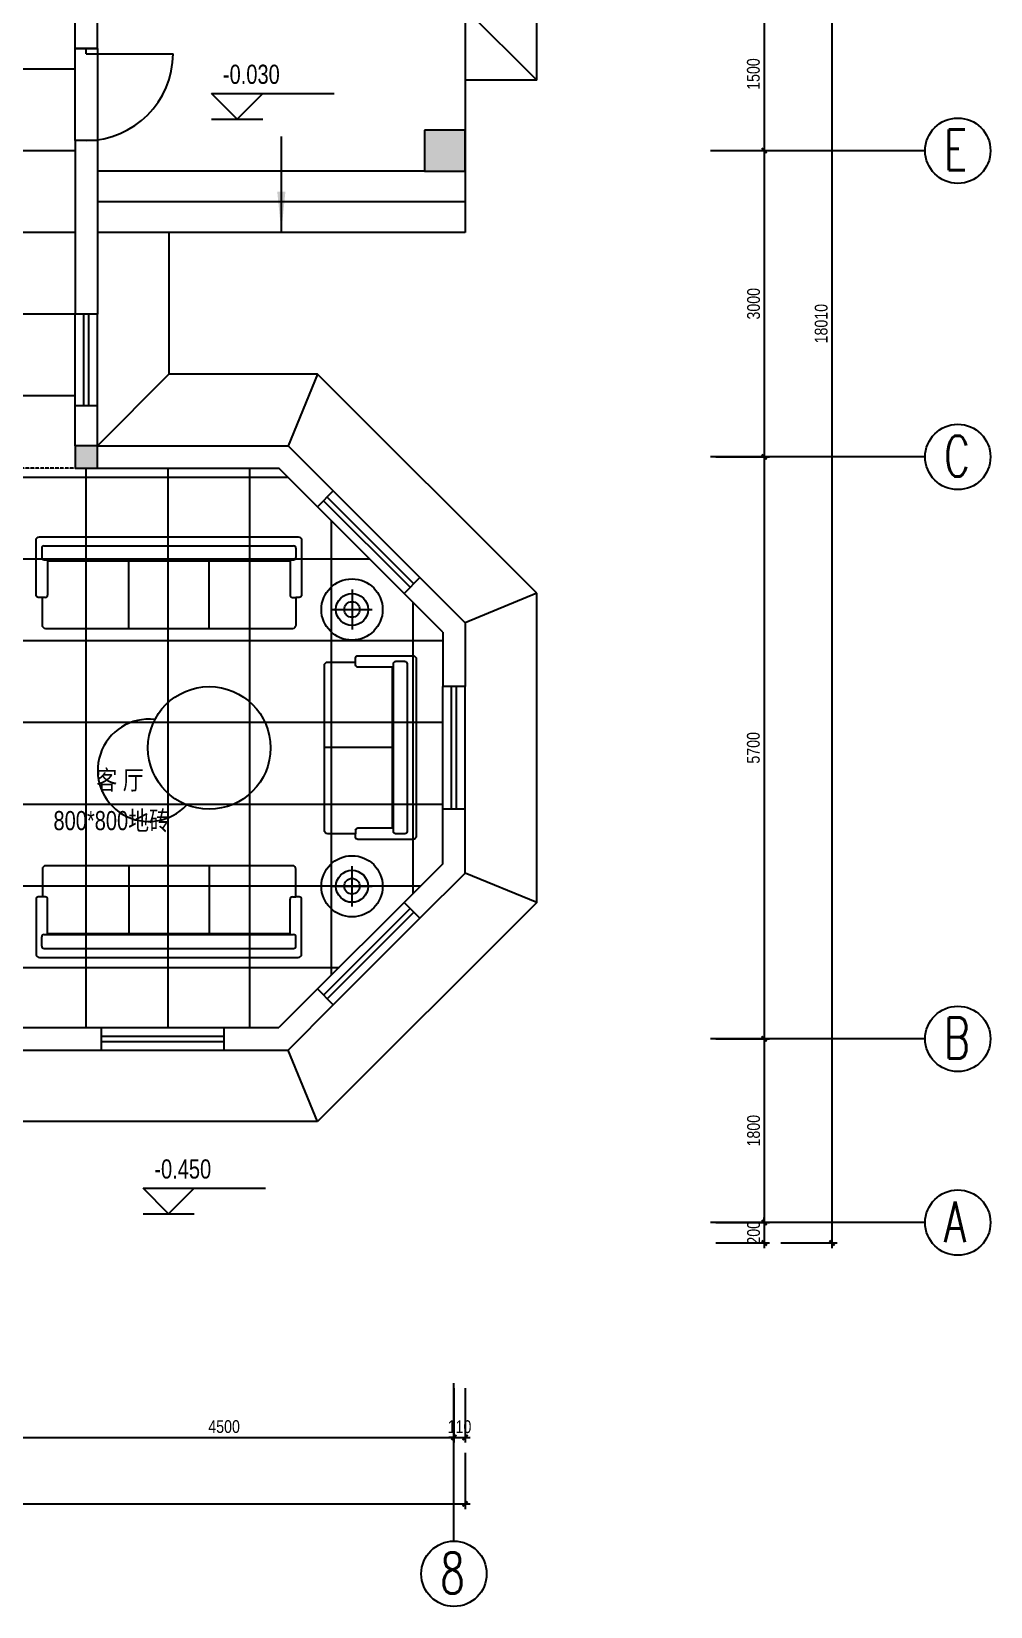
# Model space of a CAD drawing. Extents: x 160245 to 405305, y -111140 to 232735.
# Drawn here: x 174860 to 184248, y 206688 to 222116 of the extents above; entities that cross this region are included whole.
import ezdxf

# ---------------------------------------------------------------- set-up
doc = ezdxf.new("R2010")
doc.units = 0
doc.header["$LTSCALE"] = 10
doc.header["$MEASUREMENT"] = 0
doc.linetypes.add('DASH', pattern=[0.35, 0.25, -0.1])
doc.layers.get('Defpoints').update_dxf_attribs({"color": 229})
for name, color, linetype in [('Door 门', 107, 'Continuous'), ('P-Furniture 家具', 153, 'Continuous'), ('P-O wall 原始墙体', 245, 'Continuous'), ('P-o 原建筑尺寸', 8, 'Continuous'), ('P-Stair 楼梯（原建筑设备）', 159, 'Continuous'), ('P-Text  平面文字', 9, 'Continuous'), ('P-window 窗', 107, 'Continuous'), ('地面布置图', 250, 'Continuous')]:
    doc.layers.add(name, color=color, linetype=linetype)
doc.styles.add('1', font='simplex.shx', dxfattribs={"width": 0.8, "height": 3})
doc.styles.add('PDC DIM', font='PMingLiU-ExtB.ttf', dxfattribs={"width": 0.85})
doc.dimstyles.new('PDC-A2', dxfattribs={"dimscale": 0, "dimtxt": 2.5, "dimasz": 1, "dimexe": 1, "dimexo": 1, "dimgap": 0.7, "dimtad": 1, "dimdec": 0, "dimtxsty": 'PDC DIM', "dimblk": 'ARCHTICK', "dimcen": 1, "dimdle": 1, "dimclrd": 8, "dimclre": 8, "dimclrt": 9, "dimadec": 0, "dimazin": 0, "dimtfac": 1, "dimtdec": 0, "dimtix": 1, "dimtmove": 2, "dimatfit": 3, "dimldrblk": 'PDC A2 T R', "dimfxl": 10, "dimfxlon": 1, "dimarcsym": 0})

# ---------------------------------------------------------------- blocks, each defined once
blk = doc.blocks.new('_ArchTick')
at = {"color": 0, "linetype": 'ByBlock', "const_width": 0.4}
blk.add_lwpolyline([(-0.5, -0.5), (0.5, 0.5)], dxfattribs=at)
blk = doc.blocks.new('*D1384')
at = {"layer": 'Defpoints', "color": 0}
for p in [(181508, 222449), (181508, 220949), (182033, 220949)]:
    blk.add_point(p, dxfattribs=at)
at = {"layer": 'P-o 原建筑尺寸', "color": 8, "lineweight": -2}
for p, q in [((182033, 222499), (182033, 220899)), ((181558, 222449), (182083, 222449)), ((181558, 220949), (182083, 220949))]:
    blk.add_line(p, q, dxfattribs=at)
at = {"layer": 'P-o 原建筑尺寸', "color": 8, "lineweight": -2, "xscale": 50, "yscale": 50, "zscale": 50}
for p, rotation in [((182033, 222449), 90), ((182033, 220949), 270)]:
    blk.add_blockref('_ArchTick', p, dxfattribs=dict(at, rotation=rotation))
at = {"layer": 'P-o 原建筑尺寸', "color": 9, "insert": (181927, 221699), "char_height": 125, "attachment_point": 5, "rotation": 90, "style": 'PDC DIM'}
blk.add_mtext('1500', dxfattribs=at)
blk = doc.blocks.new('PDC A2 T R')
at = {"color": 0, "linetype": 'ByBlock'}
blk.add_line((0, 0), (-2, 0), dxfattribs=at)
for points in [[(-2.15, 0.89), (-1.49, 1.35), (-0.6, 0), (0, 0)], [(-2.15, -0.89), (-1.49, -1.35), (-0.6, 0), (0, 0)]]:
    blk.add_solid(points, dxfattribs=at)
blk = doc.blocks.new('*D1385')
at = {"layer": 'Defpoints', "color": 0}
for p in [(181508, 220949), (181508, 217949), (182033, 217949)]:
    blk.add_point(p, dxfattribs=at)
at = {"layer": 'P-o 原建筑尺寸', "color": 8, "lineweight": -2}
for p, q in [((181558, 220949), (182083, 220949)), ((182033, 220999), (182033, 217899)), ((181558, 217949), (182083, 217949))]:
    blk.add_line(p, q, dxfattribs=at)
at = {"layer": 'P-o 原建筑尺寸', "color": 8, "lineweight": -2, "xscale": 50, "yscale": 50, "zscale": 50}
for p, rotation in [((182033, 220949), 90), ((182033, 217949), 270)]:
    blk.add_blockref('_ArchTick', p, dxfattribs=dict(at, rotation=rotation))
at = {"layer": 'P-o 原建筑尺寸', "color": 9, "insert": (181929, 219449), "char_height": 125, "attachment_point": 5, "rotation": 90, "style": 'PDC DIM'}
blk.add_mtext('3000', dxfattribs=at)
blk = doc.blocks.new('*D1386')
at = {"layer": 'Defpoints', "color": 0}
for p in [(181508, 217949), (181508, 212249), (182033, 212249)]:
    blk.add_point(p, dxfattribs=at)
at = {"layer": 'P-o 原建筑尺寸', "color": 8, "lineweight": -2}
for p, q in [((182033, 217999), (182033, 212199)), ((181558, 217949), (182083, 217949)), ((181558, 212249), (182083, 212249))]:
    blk.add_line(p, q, dxfattribs=at)
at = {"layer": 'P-o 原建筑尺寸', "color": 8, "lineweight": -2, "xscale": 50, "yscale": 50, "zscale": 50}
for p, rotation in [((182033, 217949), 90), ((182033, 212249), 270)]:
    blk.add_blockref('_ArchTick', p, dxfattribs=dict(at, rotation=rotation))
at = {"layer": 'P-o 原建筑尺寸', "color": 9, "insert": (181927, 215099), "char_height": 125, "attachment_point": 5, "rotation": 90, "style": 'PDC DIM'}
blk.add_mtext('5700', dxfattribs=at)
blk = doc.blocks.new('*D1387')
at = {"layer": 'Defpoints', "color": 0}
for p in [(181508, 212249), (181508, 210449), (182033, 210449)]:
    blk.add_point(p, dxfattribs=at)
at = {"layer": 'P-o 原建筑尺寸', "color": 8, "lineweight": -2}
for p, q in [((182033, 212299), (182033, 210399)), ((181558, 212249), (182083, 212249)), ((181558, 210449), (182083, 210449))]:
    blk.add_line(p, q, dxfattribs=at)
at = {"layer": 'P-o 原建筑尺寸', "color": 8, "lineweight": -2, "xscale": 50, "yscale": 50, "zscale": 50}
for p, rotation in [((182033, 212249), 90), ((182033, 210449), 270)]:
    blk.add_blockref('_ArchTick', p, dxfattribs=dict(at, rotation=rotation))
at = {"layer": 'P-o 原建筑尺寸', "color": 9, "insert": (181929, 211349), "char_height": 125, "attachment_point": 5, "rotation": 90, "style": 'PDC DIM'}
blk.add_mtext('1800', dxfattribs=at)
blk = doc.blocks.new('*D1388')
at = {"layer": 'Defpoints', "color": 0}
for p in [(181508, 210449), (181508, 210249), (182033, 210249)]:
    blk.add_point(p, dxfattribs=at)
at = {"layer": 'P-o 原建筑尺寸', "color": 8, "lineweight": -2}
for p, q in [((181558, 210449), (182083, 210449)), ((182033, 210449), (182033, 210499)), ((182033, 210449), (182033, 210249)), ((181558, 210249), (182083, 210249)), ((182033, 210249), (182033, 210199))]:
    blk.add_line(p, q, dxfattribs=at)
at = {"layer": 'P-o 原建筑尺寸', "color": 8, "lineweight": -2, "xscale": 50, "yscale": 50, "zscale": 50}
for p, rotation in [((182033, 210449), 270), ((182033, 210249), 90)]:
    blk.add_blockref('_ArchTick', p, dxfattribs=dict(at, rotation=rotation))
at = {"layer": 'P-o 原建筑尺寸', "color": 9, "insert": (181929, 210349), "char_height": 125, "attachment_point": 5, "rotation": 90, "style": 'PDC DIM'}
blk.add_mtext('200', dxfattribs=at)
blk = doc.blocks.new('*D1390')
at = {"layer": 'Defpoints', "color": 0}
for p in [(181944, 228259), (181894, 210249), (182696, 210249)]:
    blk.add_point(p, dxfattribs=at)
at = {"layer": 'P-o 原建筑尺寸', "color": 8, "lineweight": -2}
for p, q in [((182196, 228259), (182746, 228259)), ((182696, 228309), (182696, 210199)), ((182196, 210249), (182746, 210249))]:
    blk.add_line(p, q, dxfattribs=at)
at = {"layer": 'P-o 原建筑尺寸', "color": 8, "lineweight": -2, "xscale": 50, "yscale": 50, "zscale": 50}
for p, rotation in [((182696, 228259), 90), ((182696, 210249), 270)]:
    blk.add_blockref('_ArchTick', p, dxfattribs=dict(at, rotation=rotation))
at = {"layer": 'P-o 原建筑尺寸', "color": 9, "insert": (182591, 219254), "char_height": 125, "attachment_point": 5, "rotation": 90, "style": 'PDC DIM'}
blk.add_mtext('18010', dxfattribs=at)
blk = doc.blocks.new('*D1412')
at = {"layer": 'Defpoints', "color": 0}
for p in [(174495, 208876), (178995, 208876), (178995, 208344)]:
    blk.add_point(p, dxfattribs=at)
at = {"layer": 'P-o 原建筑尺寸', "color": 8, "lineweight": -2}
for p, q in [((174495, 208826), (174495, 208294)), ((178995, 208826), (178995, 208294)), ((174445, 208344), (179045, 208344))]:
    blk.add_line(p, q, dxfattribs=at)
at = {"layer": 'P-o 原建筑尺寸', "color": 8, "lineweight": -2, "xscale": 50, "yscale": 50, "zscale": 50, "rotation": 180}
blk.add_blockref('_ArchTick', (174495, 208344), dxfattribs=at)
at = {"layer": 'P-o 原建筑尺寸', "color": 8, "lineweight": -2, "xscale": 50, "yscale": 50, "zscale": 50}
blk.add_blockref('_ArchTick', (178995, 208344), dxfattribs=at)
at = {"layer": 'P-o 原建筑尺寸', "color": 9, "insert": (176745, 208450), "char_height": 125, "attachment_point": 5, "style": 'PDC DIM'}
blk.add_mtext('4500', dxfattribs=at)
blk = doc.blocks.new('*D1413')
at = {"layer": 'Defpoints', "color": 0}
for p in [(178995, 208876), (179105, 208876), (179105, 208344)]:
    blk.add_point(p, dxfattribs=at)
at = {"layer": 'P-o 原建筑尺寸', "color": 8, "lineweight": -2}
for p, q in [((178995, 208826), (178995, 208294)), ((179105, 208826), (179105, 208294)), ((178995, 208344), (178945, 208344)), ((178995, 208344), (179105, 208344)), ((179105, 208344), (179155, 208344))]:
    blk.add_line(p, q, dxfattribs=at)
at = {"layer": 'P-o 原建筑尺寸', "color": 8, "lineweight": -2, "xscale": 50, "yscale": 50, "zscale": 50}
blk.add_blockref('_ArchTick', (178995, 208344), dxfattribs=at)
at = {"layer": 'P-o 原建筑尺寸', "color": 8, "lineweight": -2, "xscale": 50, "yscale": 50, "zscale": 50, "rotation": 180}
blk.add_blockref('_ArchTick', (179105, 208344), dxfattribs=at)
at = {"layer": 'P-o 原建筑尺寸', "color": 9, "insert": (179050, 208449), "char_height": 125, "attachment_point": 5, "style": 'PDC DIM'}
blk.add_mtext('110', dxfattribs=at)
blk = doc.blocks.new('*D1414')
at = {"layer": 'Defpoints', "color": 0}
for p in [(165385, 208567), (179105, 208567), (179105, 207693)]:
    blk.add_point(p, dxfattribs=at)
at = {"layer": 'P-o 原建筑尺寸', "color": 8, "lineweight": -2}
for p, q in [((165385, 208193), (165385, 207643)), ((179105, 208193), (179105, 207643)), ((165335, 207693), (179155, 207693))]:
    blk.add_line(p, q, dxfattribs=at)
at = {"layer": 'P-o 原建筑尺寸', "color": 8, "lineweight": -2, "xscale": 50, "yscale": 50, "zscale": 50, "rotation": 180}
blk.add_blockref('_ArchTick', (165385, 207693), dxfattribs=at)
at = {"layer": 'P-o 原建筑尺寸', "color": 8, "lineweight": -2, "xscale": 50, "yscale": 50, "zscale": 50}
blk.add_blockref('_ArchTick', (179105, 207693), dxfattribs=at)
at = {"layer": 'P-o 原建筑尺寸', "color": 9, "insert": (172245, 207798), "char_height": 125, "attachment_point": 5, "style": 'PDC DIM'}
blk.add_mtext('13720', dxfattribs=at)
blk = doc.blocks.new('frhghhh')
for p, q in [((0, 618), (0, 528)), ((1665, 640), (22, 640)), ((1688, 618), (1688, 528)), ((1688, 618), (1688, 528)), ((1665, 505), (22, 505)), ((56, 505), (56, 159)), ((1631, 505), (1631, 159)), ((1631, 505), (1631, 159)), ((1631, 505), (1631, 159)), ((1631, 505), (1631, 159)), ((34, 136), (0, 136)), ((1654, 136), (1682, 136))]:
    blk.add_line(p, q)
at = {"color": 8, "linetype": 'ByBlock'}
for p, q in [((1631, 495), (56, 495)), ((848, -170), (848, 495))]:
    blk.add_line(p, q, dxfattribs=at)
blk.add_lwpolyline([(1682, 136), (1721, 136, 0.414214), (1744, 159), (1744, 696, 0.414214), (1710, 730), (-22, 730, 0.198912), (-46, 720, 0.198912), (-56, 696), (-56, 159, 0.414214), (-34, 136), (0, 136), (0, -136, 0.414214), (34, -170), (1648, -170, 0.414214), (1682, -136), (1682, 136)], format="xyb")
for centre, start, end in [((22, 618), 90, 180), ((1665, 618), 0, 90), ((1665, 618), 0, 90), ((22, 528), 180, 270), ((1665, 528), 270, 0), ((1665, 528), 270, 0), ((34, 159), 270, 0), ((1654, 159), 180, 270)]:
    blk.add_arc(centre, 22.5, start, end)

msp = doc.modelspace()

# ---------------------------------------------------------------- hatches: boundary and pattern name
at = {"layer": '地面布置图'}
h = msp.add_hatch(dxfattribs=at)
h.set_pattern_fill('_USER', color=256, scale=800, style=0, double=1, pattern_type=0)
h.set_pattern_definition([(0, (172995.5, 218548.5), (0, 800), []), (90, (172995.5, 218548.5), (-800, 5e-14), [])])
h.paths.add_polyline_path([(171735.5, 217708.5), (171385.5, 217708.5), (171385.5, 218058.5), (171735.5, 218058.5)], flags=16)
h.paths.add_polyline_path([(174255.5, 217708.5), (174255.5, 218058.5), (174605.5, 218058.5), (174605.5, 217708.5)], flags=16)
h.paths.add_polyline_path([(171345.5, 218548.5), (171345.5, 221848.5), (174645.5, 221848.5), (174645.5, 218548.5)], flags=16)
h.paths.add_polyline_path([(171445.5, 218648.5), (171445.5, 221748.5), (174545.5, 221748.5), (174545.5, 218648.5)], flags=0)
h.paths.add_polyline_path([(171495.5, 218698.5), (171495.5, 221698.5), (174495.5, 221698.5), (174495.5, 218698.5)], flags=0)
h.paths.add_polyline_path([(175429.5, 214582.8), (176063.2, 214582.8), (176063.2, 214970.3), (175429.5, 214970.3)], flags=16)
h.paths.add_polyline_path([(170705.5, 220158.5), (170705.5, 212358.5), (171645.5, 212358.5), (171645.5, 212358.5), (173445.5, 212358.5), (174255.5, 212358.5), (174255.5, 212488.5), (174605.5, 212488.5), (174605.5, 212358.5), (177279.9, 212358.5), (177658.4, 212737), (178507, 213585.6), (178885.5, 213964.1), (178885.5, 216233), (177279.9, 217838.5), (175285.5, 217838.5), (175285.5, 222338.5), (166585.5, 222338.5), (166244.1, 222338.5), (165605.5, 221700), (165605.5, 220797.1), (166244.1, 220158.5), (167788.1, 220158.5), (167978.1, 220585), (167940.1, 220684), (168077.1, 220623), (168039.1, 220722), (168251.3, 221198.5), (169605.5, 221198.5), (169605.5, 220158.5)])
h.paths.add_polyline_path([(170139.5, 219938.5), (170485.5, 219938.5), (169205.5, 219938.5), (169508.7, 219938.5)], flags=17)

# ---------------------------------------------------------------- linework, layer by layer
at = {"layer": 'Door 门'}
for p, q in [((175395.5, 221898.5), (175395.5, 221948.5)), ((175395.5, 221898.5), (176245.5, 221898.5)), ((175505.5, 221948.5), (175505.5, 221048.5))]:
    msp.add_line(p, q, dxfattribs=at)
msp.add_arc((175395.5, 221898.5), 850, 270, 359.99999, dxfattribs=at)
at = {"layer": 'P-Furniture 家具', "color": 8, "linetype": 'DASH'}
msp.add_line((175285.5, 217838.5), (174605.5, 217838.5), dxfattribs=at)
at = {"layer": 'P-Furniture 家具'}
for p, q in [((174982.7, 217076.4), (177425.2, 217076.4)), ((174960.2, 217053.9), (174960.2, 216963.9)), ((174960.2, 217053.9), (174960.2, 216963.9)), ((174982.7, 216941.4), (177425.2, 216941.4)), ((175016.4, 216941.4), (175016.4, 216595.1)), ((175016.4, 216941.4), (175016.4, 216595.1)), ((175016.4, 216941.4), (175016.4, 216595.1)), ((175016.4, 216941.4), (175016.4, 216595.1)), ((175016.4, 216931.1), (177391.4, 216931.1)), ((177391.4, 216941.4), (177391.4, 216595.1)), ((177447.7, 217053.9), (177447.7, 216963.9)), ((174993.9, 216572.6), (174965.8, 216572.6)), ((177413.9, 216572.6), (177447.7, 216572.6)), ((174993.9, 213638.4), (174965.8, 213638.4)), ((175016.4, 213269.6), (175016.4, 213615.9)), ((175016.4, 213269.6), (175016.4, 213615.9)), ((175016.4, 213269.6), (175016.4, 213615.9)), ((175016.4, 213269.6), (175016.4, 213615.9)), ((177391.4, 213269.6), (177391.4, 213615.9)), ((177413.9, 213638.4), (177447.7, 213638.4)), ((174960.2, 213157.1), (174960.2, 213247.1)), ((174960.2, 213157.1), (174960.2, 213247.1)), ((174982.7, 213269.6), (177425.2, 213269.6)), ((175016.4, 213279.9), (177391.4, 213279.9)), ((177447.7, 213157.1), (177447.7, 213247.1)), ((174982.7, 213134.6), (177425.2, 213134.6))]:
    msp.add_line(p, q, dxfattribs=at)
at = {"layer": 'P-Furniture 家具', "color": 8, "linetype": 'ByBlock'}
for p, q in [((175813.7, 216266.4), (175813.7, 216931.1)), ((176599.8, 216266.4), (176599.8, 216931.1)), ((175813.7, 213944.6), (175813.7, 213279.9)), ((176599.8, 213944.6), (176599.8, 213279.9))]:
    msp.add_line(p, q, dxfattribs=at)
at = {"layer": 'P-Furniture 家具', "linetype": 'ByBlock'}
for p, q in [((177997.4, 216650.5), (177997.4, 216257.8)), ((177801.1, 216454.1), (178193.8, 216454.1)), ((177997.4, 213546.6), (177997.4, 213939.3)), ((177801.1, 213742.9), (178193.8, 213742.9))]:
    msp.add_line(p, q, dxfattribs=at)
at = {"layer": 'P-Furniture 家具'}
for points in [[(174965.8, 216572.6), (174926.4, 216572.6, -0.4142136), (174903.9, 216595.1), (174903.9, 217132.7, -0.4142136), (174937.7, 217166.4), (177470.2, 217166.4, -0.1989124), (177494.1, 217156.5, -0.1989124), (177503.9, 217132.7), (177503.9, 216595.1, -0.4142136), (177481.4, 216572.6), (177447.7, 216572.6), (177447.7, 216300.2, -0.4142136), (177413.9, 216266.4), (174999.6, 216266.4, -0.4142136), (174965.8, 216300.2), (174965.8, 216572.6)], [(174965.8, 213638.4), (174926.4, 213638.4, 0.4142136), (174903.9, 213615.9), (174903.9, 213078.3, 0.4142136), (174937.7, 213044.6), (177470.2, 213044.6, 0.1989124), (177494.1, 213054.5, 0.1989124), (177503.9, 213078.3), (177503.9, 213615.9, 0.4142136), (177481.4, 213638.4), (177447.7, 213638.4), (177447.7, 213910.8, 0.4142136), (177413.9, 213944.6), (174999.6, 213944.6, 0.4142136), (174965.8, 213910.8), (174965.8, 213638.4)]]:
    msp.add_lwpolyline(points, format="xyb", dxfattribs=at)
for centre in [(177997.4, 216454.1), (177997.4, 213742.9)]:
    msp.add_circle(centre, 300, dxfattribs=at)
at = {"layer": 'P-Furniture 家具', "linetype": 'ByBlock'}
for centre, radius in [((177997.4, 216454.1), 157), ((177997.4, 216454.1), 76.4), ((177997.4, 213742.9), 157), ((177997.4, 213742.9), 76.4)]:
    msp.add_circle(centre, radius, dxfattribs=at)
at = {"layer": 'P-Furniture 家具', "color": 251, "linetype": 'ByBlock'}
msp.add_circle((176599.8, 215098.5), 600, dxfattribs=at)
at = {"layer": 'P-Furniture 家具'}
for centre, start, end in [((174982.7, 217053.9), 90, 180), ((174982.7, 217053.9), 90, 180), ((177425.2, 217053.9), 0, 90), ((174982.7, 216963.9), 180, 270), ((174982.7, 216963.9), 180, 270), ((177425.2, 216963.9), 270, 0), ((174993.9, 216595.1), 270, 0), ((177413.9, 216595.1), 180, 270), ((174993.9, 213615.9), 0, 90), ((177413.9, 213615.9), 90, 180), ((174982.7, 213247.1), 90, 180), ((174982.7, 213247.1), 90, 180), ((177425.2, 213247.1), 0, 90), ((174982.7, 213157.1), 180, 270), ((174982.7, 213157.1), 180, 270), ((177425.2, 213157.1), 270, 0)]:
    msp.add_arc(centre, 22.5, start, end, dxfattribs=at)
at = {"layer": 'P-Furniture 家具', "color": 251, "linetype": 'ByBlock'}
msp.add_arc((176008.8, 214878.5), 501.3, 83.22503, 317.61696, dxfattribs=at)
at = {"layer": 'P-O wall 原始墙体'}
for p, q in [((175285.5, 221948.5), (175285.5, 222338.5)), ((175505.5, 221948.5), (175505.5, 222338.5)), ((175505.5, 221948.5), (175285.5, 221948.5)), ((178705.5, 221148.5), (178705.5, 220748.5)), ((179105.5, 221148.5), (178705.5, 221148.5)), ((178705.5, 221148.5), (178705.5, 220748.5)), ((179105.5, 220748.5), (179105.5, 221148.5)), ((175285.5, 221048.5), (175285.5, 219348.5)), ((175505.5, 221048.5), (175285.5, 221048.5)), ((175505.5, 221048.5), (175505.5, 219348.5)), ((178705.5, 220748.5), (179105.5, 220748.5)), ((175505.5, 219348.5), (175285.5, 219348.5)), ((175285.5, 218058.5), (175285.5, 218448.5)), ((175505.5, 218448.5), (175285.5, 218448.5)), ((175505.5, 218058.5), (175505.5, 218448.5)), ((175285.5, 218058.5), (175285.5, 217838.5)), ((175505.5, 218058.5), (175285.5, 218058.5)), ((175285.5, 218058.5), (175285.5, 217838.5)), ((175505.5, 218058.5), (177371.1, 218058.5)), ((175505.5, 217838.5), (175505.5, 218058.5)), ((177814, 217615.6), (177371.1, 218058.5)), ((175285.5, 217838.5), (175505.5, 217838.5)), ((175505.5, 217838.5), (177279.9, 217838.5)), ((177658.4, 217460), (177279.9, 217838.5)), ((177814, 217615.6), (177658.4, 217460)), ((178662.5, 216767), (178507, 216611.5)), ((179105.5, 216324.1), (178662.5, 216767)), ((178885.5, 216233), (178507, 216611.5)), ((179105.5, 216324.1), (179105.5, 215698.5)), ((178885.5, 216233), (178885.5, 215698.5)), ((179105.5, 215698.5), (178885.5, 215698.5)), ((178885.5, 213964.1), (178885.5, 214498.5)), ((179105.5, 214498.5), (178885.5, 214498.5)), ((179105.5, 213873), (179105.5, 214498.5)), ((178885.5, 213964.1), (178507, 213585.6)), ((179105.5, 213873), (178662.5, 213430)), ((178662.5, 213430), (178507, 213585.6)), ((177658.4, 212737), (177279.9, 212358.5)), ((177814, 212581.5), (177658.4, 212737)), ((177814, 212581.5), (177371.1, 212138.5)), ((174605.5, 212358.5), (175545.5, 212358.5)), ((175545.5, 212138.5), (175545.5, 212358.5)), ((176745.5, 212358.5), (177279.9, 212358.5)), ((176745.5, 212138.5), (176745.5, 212358.5)), ((174605.5, 212138.5), (175545.5, 212138.5)), ((176745.5, 212138.5), (177371.1, 212138.5))]:
    msp.add_line(p, q, dxfattribs=at)
for points in [[(178705.5, 221148.5), (179105.5, 221148.5), (178705.5, 220748.5), (179105.5, 220748.5)], [(175285.5, 218058.5), (175505.5, 218058.5), (175285.5, 217838.5), (175505.5, 217838.5)]]:
    msp.add_solid(points, dxfattribs=at)
at = {"layer": 'P-o 原建筑尺寸'}
for p, q in [((183607.9, 220948.5), (181507.9, 220948.5)), ((183607.9, 217948.5), (181507.9, 217948.5)), ((183607.9, 212248.5), (181507.9, 212248.5)), ((183607.9, 210448.5), (181507.9, 210448.5)), ((178995.5, 207328.4), (178995.5, 208876.3))]:
    msp.add_line(p, q, dxfattribs=at)
for centre in [(183927.9, 220948.5), (183927.9, 217948.5), (183927.9, 212248.5), (183927.9, 210448.5), (178995.5, 207008.4)]:
    msp.add_circle(centre, 320, dxfattribs=at)
at = {"layer": 'P-Stair 楼梯（原建筑设备）'}
for p, q in [((179805.5, 221638.5), (179805.5, 227458.5)), ((179105.5, 222338.5), (179105.5, 220148.5)), ((179105.5, 222338.5), (179805.5, 221638.5)), ((179805.5, 221638.5), (179105.5, 221638.5)), ((177305.5, 220148.5), (177305.5, 221088.3)), ((178705.5, 220748.5), (175505.5, 220748.5)), ((179105.5, 220448.5), (175505.5, 220448.5)), ((179105.5, 220148.5), (175505.5, 220148.5)), ((176205.5, 220148.5), (176205.5, 218758.5)), ((176205.5, 218758.5), (175505.5, 218058.5)), ((177661, 218758.5), (176205.5, 218758.5)), ((177661, 218758.5), (177371.1, 218058.5)), ((179805.5, 216614), (177661, 218758.5)), ((179805.5, 216614), (179105.5, 216324.1)), ((179805.5, 213583), (179805.5, 216614)), ((179805.5, 213583), (179105.5, 213873)), ((179805.5, 213583), (177661, 211438.5)), ((177661, 211438.5), (177371.1, 212138.5)), ((177661, 211438.5), (174605.5, 211438.5))]:
    msp.add_line(p, q, dxfattribs=at)
msp.add_solid([(177305.5, 220148.5), (177265.5, 220548.5), (177345.5, 220548.5)], dxfattribs=at)
at = {"layer": 'P-Text  平面文字'}
for p, q in [((176873.2, 221258.2), (176623.2, 221508.2)), ((176623.2, 221508.2), (177823.2, 221508.2)), ((177123.2, 221508.2), (176873.2, 221258.2)), ((176623.2, 221258.2), (177123.2, 221258.2)), ((176201.9, 210535.4), (175951.9, 210785.4)), ((175951.9, 210785.4), (177151.9, 210785.4)), ((176451.9, 210785.4), (176201.9, 210535.4)), ((175951.9, 210535.4), (176451.9, 210535.4))]:
    msp.add_line(p, q, dxfattribs=at)
at = {"layer": 'P-window 窗'}
for p, q in [((175285.5, 218448.5), (175285.5, 219348.5)), ((175370.5, 218448.5), (175370.5, 219348.5)), ((175420.5, 218448.5), (175420.5, 219348.5)), ((175505.5, 218448.5), (175505.5, 219348.5)), ((178602.4, 216706.9), (177753.9, 217555.5)), ((178662.5, 216767), (177814, 217615.6)), ((178507, 216611.5), (177658.4, 217460)), ((178567.1, 216671.6), (177718.5, 217520.1)), ((178885.5, 214498.5), (178885.5, 215698.5)), ((178970.5, 214498.5), (178970.5, 215698.5)), ((179020.5, 214498.5), (179020.5, 215698.5)), ((179105.5, 214498.5), (179105.5, 215698.5)), ((178507, 213585.6), (177658.4, 212737)), ((178567.1, 213525.5), (177718.5, 212676.9)), ((178602.4, 213490.1), (177753.9, 212641.6)), ((178662.5, 213430), (177814, 212581.5)), ((175545.5, 212358.5), (176745.5, 212358.5)), ((175545.5, 212273.5), (176745.5, 212273.5)), ((175545.5, 212223.5), (176745.5, 212223.5)), ((175545.5, 212138.5), (176745.5, 212138.5))]:
    msp.add_line(p, q, dxfattribs=at)
at = {"layer": '地面布置图'}
msp.add_lwpolyline([(175285.5, 221948.5), (175505.5, 221948.5), (175505.5, 221048.5), (175285.5, 221048.5)], close=True, dxfattribs=at)

# ---------------------------------------------------------------- block references
at = {"layer": 'P-Furniture 家具', "color": 250, "linetype": 'ByBlock', "xscale": -1, "rotation": 269.9999999999961}
msp.add_blockref('frhghhh', (177896.6, 214257.6), dxfattribs=at)

# ---------------------------------------------------------------- texts
at = {"layer": 'P-o 原建筑尺寸', "style": '1', "width": 0.7}
for s, p in [('E', (183793.5, 220756.5)), ('C', (183793.5, 217756.5)), ('B', (183793.5, 212056.5)), ('A', (183793.5, 210256.5)), ('8', (178861.1, 206816.4))]:
    msp.add_text(s, height=400, dxfattribs=at).set_placement(p)
at = {"layer": 'P-Text  平面文字', "style": 'PDC DIM', "width": 0.8}
for s, p in [('-0.030', (176733.6, 221603.1)), ('客 厅', (175494.1, 214691)), ('-0.450', (176062.2, 210880.2))]:
    msp.add_text(s, height=187.5, dxfattribs=at).set_placement(p)
at = {"layer": '地面布置图', "style": 'PDC DIM', "width": 0.8}
msp.add_text('800*800地砖', height=187.5, dxfattribs=at).set_placement((175074.7, 214292.6))

# ---------------------------------------------------------------- dimensions: what is measured, and where the dimension line sits
at = {"layer": 'P-o 原建筑尺寸'}
for base, p1, p2, picture, middle in [((182695.9, 210248.5), (181943.7, 228258.5), (181893.7, 210248.5), '*D1390', (182591.3, 219253.5)), ((182033.2, 220948.5), (181507.9, 222448.5), (181507.9, 220948.5), '*D1384', (181927.5, 221698.5)), ((182033.2, 217948.5), (181507.9, 220948.5), (181507.9, 217948.5), '*D1385', (181928.6, 219448.5)), ((182033.2, 212248.5), (181507.9, 217948.5), (181507.9, 212248.5), '*D1386', (181927.5, 215098.5)), ((182033.2, 210448.5), (181507.9, 212248.5), (181507.9, 210448.5), '*D1387', (181928.6, 211348.5)), ((182033.2, 210248.5), (181507.9, 210448.5), (181507.9, 210248.5), '*D1388', (181928.6, 210348.5))]:
    dim = msp.add_linear_dim(base=base, p1=p1, p2=p2, angle=90, dimstyle='PDC-A2', override={"dimscale": 50}, dxfattribs=at)
    dim.commit()
    dim.dimension.update_dxf_attribs({"geometry": picture, "text_midpoint": middle})
for base, p1, p2, picture, middle in [((178995.5, 208344.2), (174495.5, 208876.3), (178995.5, 208876.3), '*D1412', (176745.5, 208450)), ((179105.5, 208344.2), (178995.5, 208876.3), (179105.5, 208876.3), '*D1413', (179050.5, 208448.8)), ((179105.5, 207693.3), (165385.5, 208566.9), (179105.5, 208567.1), '*D1414', (172245.5, 207797.9))]:
    dim = msp.add_linear_dim(base=base, p1=p1, p2=p2, dimstyle='PDC-A2', override={"dimscale": 50}, dxfattribs=at)
    dim.commit()
    dim.dimension.update_dxf_attribs({"geometry": picture, "text_midpoint": middle})

doc.saveas('drawing.dxf')
